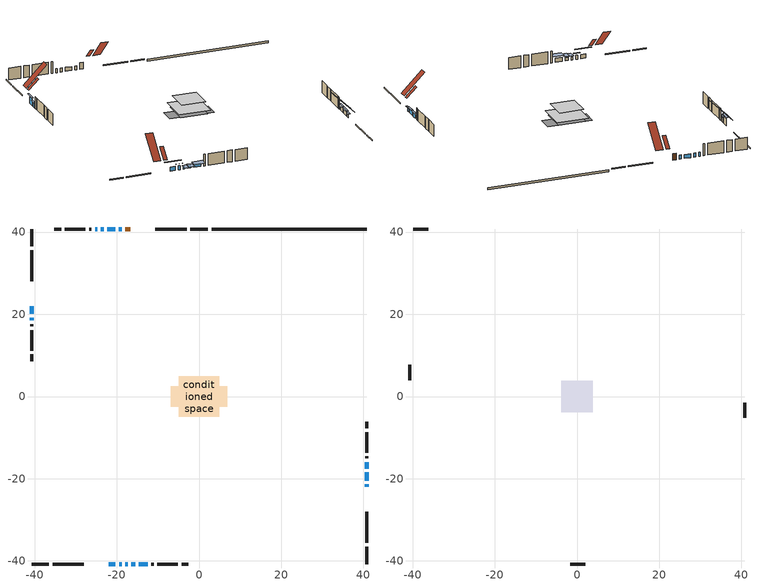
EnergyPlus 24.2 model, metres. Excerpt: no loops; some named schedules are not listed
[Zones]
conditioned space
 floor adiabatic (Floor2 construction): -4.16,-4.16 -4.16,4.16 4.16,4.16 4.16,-4.16 z0.61
 floor adiabatic (AdiabaticFloorConstruction): -4.9,-4.9 -4.9,4.9 4.9,4.9 4.9,-4.9 z1.83
 floor foundation (Slab1 construction): -6.92,-2.5 -6.92,2.5 6.92,2.5 6.92,-2.5 z0
 wall outside (RimJoist1 construction): 2.13,40.73 -2.08,40.73 / -40.73,-40.73 -36.52,-40.73 / -40.73,40.73 -40.73,36.52 / 40.73,-40.73 40.73,-36.52 z0.61:0.91
 wall outside (RimJoist2 construction): -3.01,40.73 -10.6,40.73 / -35.59,-40.73 -28.01,-40.73 / -40.73,35.59 -40.73,28.01 / 40.73,-35.59 40.73,-28.01 z0.61:0.91
 wall outside (AdiabaticWallConstruction 1): -16.7,40.73 -17.89,40.73 z0.61:2.64
 wall outside (AdiabaticWallConstruction): 40.73,-21.9 40.73,-21.36 / -17.88,-40.73 -17.35,-40.73 z0.61:1.47; 40.73,-20.44 40.73,-18.45 / 40.73,-17.53 40.73,-16 / -21.9,-40.73 -20.37,-40.73 / -19.45,-40.73 -18.81,-40.73 / -18.82,40.73 -19.46,40.73 / -14.6,-40.73 -12.49,-40.73 / -40.73,19.14 -40.73,18.5 / -20.38,40.73 -22.27,40.73 / -23.2,40.73 -23.84,40.73 / -24.76,40.73 -25.29,40.73 z0.61:1.83; -40.73,21.9 -40.73,20.07 z0.61:2.64; -16.42,-40.73 -15.53,-40.73 z0.61:1.63
 wall outside (Wall1 construction): -26.22,40.73 -26.73,40.73 / -11.56,-40.73 -11.05,-40.73 / -40.73,17.58 -40.73,17.07 / 40.73,-15.07 40.73,-14.56 z0.61:4.27
 wall outside (Wall2 construction): -27.66,40.73 -32.62,40.73 / -10.12,-40.73 -5.16,-40.73 / -40.73,16.14 -40.73,11.18 / 40.73,-13.63 40.73,-8.67 z0.61:4.27
 wall outside (Wall3 construction): -33.55,40.73 -35.19,40.73 / -4.23,-40.73 -2.59,-40.73 / -40.73,10.25 -40.73,8.6 / 40.73,-7.74 40.73,-6.1 z0.61:4.27
 wall foundation (FoundationWall1 construction): 40.73,40.73 3.06,40.73 z0:0.61
 window (WindowConstruction 12): 40.73,-21.9 40.73,-21.36 z0.61:1.47
 window (WindowConstruction 7): 40.73,-20.44 40.73,-18.45 z0.61:1.83
 window (WindowConstruction 8): 40.73,-17.52 40.73,-16 z0.61:1.83
 window (WindowConstruction 9): -21.9,-40.73 -20.37,-40.73 z0.61:1.83
 window (WindowConstruction 10): -19.44,-40.73 -18.81,-40.73 z0.61:1.83
 window (WindowConstruction 11): -18.82,40.73 -19.46,40.73 z0.61:1.83
 window (WindowConstruction 13): -17.88,-40.73 -17.35,-40.73 z0.61:1.47
 window (WindowConstruction): -40.73,21.9 -40.73,20.07 z0.61:2.64
 window (WindowConstruction 1): -16.42,-40.73 -15.53,-40.73 z0.61:1.62
 window (WindowConstruction 2): -14.6,-40.73 -12.49,-40.73 z0.61:1.83
 window (WindowConstruction 3): -40.73,19.14 -40.73,18.51 z0.61:1.83
 window (WindowConstruction 4): -20.38,40.73 -22.27,40.73 z0.61:1.83
 window (WindowConstruction 5): -23.2,40.73 -23.84,40.73 z0.61:1.83
 window (WindowConstruction 6): -24.76,40.73 -25.29,40.73 z0.61:1.83
 door (Door): -16.71,40.73 -17.89,40.73 z0.61:2.64
 ceiling adiabatic (AdiabaticFloorConstruction): 4.9,-4.9 4.9,4.9 -4.9,4.9 -4.9,-4.9 z1.83
 roof outside (Roof2 construction): -15.78,40.73,4.27 -15.78,37.68,7.32 -14.7,37.68,7.32 -14.7,40.73,4.27; -22.83,-40.73,4.27 -22.83,-37.68,7.32 -23.9,-37.68,7.32 -23.9,-40.73,4.27; -40.73,22.83,4.27 -37.68,22.83,7.32 -37.68,23.9,7.32 -40.73,23.9,4.27; 40.73,-22.83,4.27 37.68,-22.83,7.32 37.68,-23.9,7.32 40.73,-23.9,4.27
attic - vented
 floor to conditioned space (Floor1 construction Reversed): -3.77,-3.77 -3.77,3.77 3.77,3.77 3.77,-3.77 z4.27
 wall outside (Wall4 construction): -36.12,40.73 -39.8,40.73 / -1.66,-40.73 2.02,-40.73 / -40.73,7.67 -40.73,3.99 / 40.73,-5.17 40.73,-1.49 z0.61:4.27
 roof outside (Roof1 construction): -13.77,40.73,4.27 -13.77,34.39,10.61 -11.53,34.39,10.61 -11.53,40.73,4.27; -24.83,-40.73,4.27 -24.83,-34.39,10.61 -27.08,-34.39,10.61 -27.08,-40.73,4.27; -40.73,24.83,4.27 -34.39,24.83,10.61 -34.39,27.08,10.61 -40.73,27.08,4.27; 40.73,-24.83,4.27 34.39,-24.83,10.61 34.39,-27.08,10.61 40.73,-27.08,4.27
shading: 40.73,-20.79 40.73,-22.48 41.13,-22.48 41.13,-20.79 z2.05; 40.73,-17.87 40.73,-21.01 41.13,-21.01 41.13,-17.87 z2.41; 40.73,-15.42 40.73,-18.1 41.13,-18.1 41.13,-15.42 z2.41; -18.54,-40.73 -23.73,-40.73 -23.73,-41.03 -18.54,-41.03 z3.66; -18.11,-40.73 -20.15,-40.73 -20.15,-41.03 -18.11,-41.03 z2.53; -17.05,-40.73 -18.18,-40.73 -18.18,-43.02 -17.05,-43.02 z1.77; -40.73,19.37 -40.73,22.6 -41.13,22.6 -41.13,19.37 z3.34; -15.23,-40.73 -16.72,-40.73 -16.72,-43.02 -15.23,-43.02 z1.92; -11.91,-40.73 -15.18,-40.73 -15.18,-43.02 -11.91,-43.02 z2.41; -40.73,17.93 -40.73,19.72 -41.13,19.72 -41.13,17.93 z2.41
[Building]
Building 1: Terrain=Suburbs
[Site:Location]
London AP_ON: Latitude {deg}=43.03; Longitude {deg}=-81.15; Time Zone {hr}=-5; Elevation {m}=278; Keep Site Location Information=Yes
[Site:GroundTemperature:Shallow]
3.98693, 1.93205, 1.76749, 2.74264, 6.6573, 10.5537, 13.9317, 16.0716, 16.2534, 14.513, 11.2211, 7.44421
[Site:WaterMainsTemperature]
Calculation Method=Schedule; Temperature Schedule=mains temperature schedule
[Material] Roughness=Rough; Thermal Absorptance=0.9
Name | Thickness {m} | Conductivity {W/m-K} | Density {kg/m3} | Specific Heat {J/kg-K} | Solar Absorptance | Visible Absorptance
asphalt or fiberglass shingles | 0.00635 | 0.162714 | 1121.4 | 1465.45 | 0.91 | 0.91
ceiling stud and cavity | 0.1397 | 0.117711 | 65.682 | 1177.47 | 0.7 | 0.7
concrete 4.0 in. | 0.1016 | 1.803125 | 2242.8 | 837.4 | 0.7 | 0.7
concrete 8.0 in. | 0.2032 | 1.803125 | 2242.8 | 837.4 | 0.7 | 0.7
door material | 0.04445 | 0.053851 | 512.64 | 1214.23 | 0.7 | 0.7
exterior vertical ins | 0.00202101 | 0.029427 | 32.04 | 1214.23 | 0.7 | 0.7
floor covering | 0.0127 | 9.015625 | 54.468 | 1339.84 | 0.6 | 0.6
floor covering 1 | 0.0127 | 0.0433444 | 54.468 | 1339.84 | 0.6 | 0.6
floor rigid ins; wall rigid ins | 0.512978 | 0.029427 | 32.04 | 1214.23 | 0.7 | 0.7
floor stud and cavity | 0.0889 | 0.233522 | 50.32683 | 1063.81 | 0.7 | 0.7
floor stud and cavity 1 | 0.1397 | 1.75129 | 37.0049 | 1207.88 | 0.7 | 0.7
furniture material conditioned space 1 | 0.1524 | 0.115458 | 640.8 | 1214.23 | 0.6 | 0.6
gypsum board | 0.0127 | 0.160291 | 801 | 837.4 | 0.6 | 0.6
gypsum board 1 | 0.00254 | 0.160291 | 801 | 837.4 | 0.6 | 0.6
gypsum board 2 | 0.0127 | 0.160291 | 801 | 837.4 | 0.7 | 0.7
osb sheathing 0.5 in. | 0.0127 | 0.115458 | 512.64 | 1214.23 | 0.7 | 0.7
osb sheathing 0.75 in. | 0.01905 | 0.115458 | 512.64 | 1214.23 | 0.7 | 0.7
rim joist stud and cavity | 0.0508 | 0.177588 | 50.32683 | 1063.81 | 0.6 | 0.6
rim joist stud and cavity 1 | 0.0508 | 0.172285 | 50.32683 | 1063.81 | 0.6 | 0.6
roof stud and cavity | 0.0889 | 3.02846 | 78.34581 | 1123.46 | 0.7 | 0.7
wall stud and cavity | 0.0889 | 0.200175 | 50.32683 | 1063.81 | 0.7 | 0.7
wall stud and cavity 1 | 0.0889 | 0.204224 | 50.32683 | 1063.81 | 0.7 | 0.7
wall stud and cavity 2 | 0.0889 | 0.200972 | 50.32683 | 1063.81 | 0.7 | 0.7
wall stud and cavity 3 | 0.0889 | 6.9971 | 50.32683 | 1063.81 | 0.6 | 0.6
wall stud and cavity 4 | 0.0889 | 0.380278 | 52.3479 | 1209.89 | 0.7 | 0.7
wall stud and cavity 5 | 0.0889 | 0.391764 | 83.0341 | 1211.67 | 0.7 | 0.7
wood siding | 0.00254 | 0.102417 | 544.68 | 1172.36 | 0.91 | 0.91
wood siding 1; wood siding 2; wood siding 3 | 0.0254 | 0.102417 | 544.68 | 1172.36 | 0.7 | 0.7
[WindowMaterial:SimpleGlazingSystem]
Name | U-Factor {W/m2-K} | Solar Heat Gain Coefficient
WindowMaterial | 2.68172 | 0.11
WindowMaterial 1 | 2.81118 | 0.1
WindowMaterial 2 | 2.73339 | 0.11
WindowMaterial 3 | 2.8884 | 0.1
WindowMaterial 4 | 2.74475 | 0.11
WindowMaterial 5 | 2.84979 | 0.1
WindowMaterial 6 | 2.736796 | 0.11
WindowMaterial 7 | 2.75156 | 0.11
WindowMaterial 8 | 2.99287 | 0.48
[Construction]
AdiabaticFloorConstruction: floor stud and cavity 1, floor rigid ins, osb sheathing 0.75 in., floor covering 1
AdiabaticWallConstruction: wood siding 2, wall rigid ins, wall stud and cavity 4, gypsum board
AdiabaticWallConstruction 1: wood siding 3, wall rigid ins, wall stud and cavity 4, gypsum board
Door: door material
Floor1 construction Reversed: gypsum board, ceiling stud and cavity
Floor2 construction: floor stud and cavity, floor covering
FoundationWall1 construction: concrete 8.0 in., gypsum board 2
furniture construction conditioned space 1: furniture material conditioned space 1
PartitionWallConstruction: gypsum board, wall stud and cavity 5, gypsum board
RimJoist1 construction: wood siding 1, rim joist stud and cavity
RimJoist2 construction: wood siding 1, rim joist stud and cavity 1
Roof1 construction: asphalt or fiberglass shingles
Roof2 construction: asphalt or fiberglass shingles, osb sheathing 0.5 in., roof stud and cavity, gypsum board
Slab1 construction: concrete 4.0 in.
Wall1 construction: wood siding, wall stud and cavity, gypsum board 1
Wall2 construction: wood siding, wall stud and cavity 1, gypsum board 1
Wall3 construction: wood siding, wall stud and cavity 2, gypsum board 1
Wall4 construction: wood siding, wall stud and cavity 3
WindowConstruction: WindowMaterial
WindowConstruction 1: WindowMaterial 1
WindowConstruction 10; WindowConstruction 11; WindowConstruction 3; WindowConstruction 5: WindowMaterial 3
WindowConstruction 12; WindowConstruction 13: WindowMaterial 8
WindowConstruction 2: WindowMaterial 2
WindowConstruction 4: WindowMaterial 4
WindowConstruction 6: WindowMaterial 5
WindowConstruction 7: WindowMaterial 6
WindowConstruction 8; WindowConstruction 9: WindowMaterial 7
[Zone] Multiplier=1; Part of Total Floor Area=Yes
Name | Volume {m3}
attic - vented | 50.6494
conditioned space | 227.4
[Space]
Name | Zone | Volume {m3}
attic - vented 1 | attic - vented | 50.6494
conditioned space 1 | conditioned space | 227.4
[ZoneInfiltration:EffectiveLeakageArea]
infil attic - vented 1: Zone or Space=attic - vented 1; Schedule=Always On Discrete; Effective Air Leakage Area {cm2}=2485.09; Stack Coefficient=0.000695622; Wind Coefficient=1.782e-05
[ZoneMixing]
whole house fan mix: Zone or Space=attic - vented; Schedule=Always On Continuous; Design Flow Rate Calculation Method=Flow/Zone; Design Flow Rate {m3/s}=0; Source Zone or Space=conditioned space
[SurfaceProperty:ExposedFoundationPerimeter]
Slab1: Exposed Perimeter Calculation Method=TotalExposedPerimeter; Total Exposed Perimeter {m}=37.674
[InternalMass] Zone or ZoneList=conditioned space; Space or SpaceList=conditioned space 1
Name | Construction | Surface Area {m2}
furniture mass conditioned space 1 | furniture construction conditioned space 1 | 93.704
partition wall mass | PartitionWallConstruction | 165.08
[Lights]
interior lighting: Zone or ZoneList or Space or SpaceList=conditioned space 1; Schedule=interior lighting schedule; Design Level Calculation Method=LightingLevel; Lighting Level {W}=343.2; Return Air Fraction=0; Fraction Radiant=0.6; Fraction Visible=0.2; Fraction Replaceable=1
[People]
occupants: Zone or ZoneList or Space or SpaceList=conditioned space 1; Number of People Schedule=occupants schedule; Number of People Calculation Method=People; Number of People=3; Fraction Radiant=0.314171; Sensible Heat Fraction=0.56303; Activity Level Schedule=occupants activity schedule; Carbon Dioxide Generation Rate {m3/s-W}=0; Enable ASHRAE 55 Comfort Warnings=No; Mean Radiant Temperature Calculation Type=EnclosureAveraged
[ElectricEquipment] Zone or ZoneList or Space or SpaceList=conditioned space 1; Design Level Calculation Method=EquipmentLevel
Name | Schedule | Design Level {W} | Fraction Latent | Fraction Radiant | Fraction Lost
clothes dryer | clothes dryer schedule | 140.772 | 0.015 | 0.081 | 0.85
clothes washer | clothes washer schedule | 32.1985 | 0.03 | 0.162 | 0.7
cooking range | cooking range schedule | 215.147 | 0.08 | 0.432 | 0.2
dishwasher | dishwasher schedule | 66.8632 | 0.3 | 0.18 | 0.4
fridge | fridge schedule | 72.9452 | 0 | 0.6 | 0
mech vent bath fan 0 | mech vent bath fan 0 schedule | 50.2 | 0 | 0 | 1
mech vent house fan | mech vent house fan schedule | 0 | 0 | 0 | 1
mech vent house fan cfis | mech vent house fan cfis schedule | 0 | 0 | 0 | 0
misc plug loads | misc plug loads schedule | 494.7 | 0.045 | 0.513 | 0.1
whole house fan | Always On Discrete | 0 | 0 | 0 | 1
[OtherEquipment] Zone or ZoneList or Space or SpaceList=conditioned space 1; Design Level Calculation Method=EquipmentLevel
Name | Fuel Type | Schedule | Design Level {W} | Fraction Latent | Fraction Radiant | Fraction Lost
clothes dryer 1 | Electricity | clothes dryer schedule | 0 | 0.015 | 0.081 | 0.85
cooking range 1 | Electricity | cooking range schedule | 0 | 0.08 | 0.432 | 0.2
general water use latent | None | general water use schedule | 62.594 | 1 | 0 | 0
general water use sensible | None | general water use schedule | -61.6891 | 0 | 0.6 | 0
mech vent house fan latent load | None | Always On Discrete | 0 | 1 | 0 | 0
mech vent house fan sensible load | None | Always On Discrete | 0 | 0 | 0 | 0
water heater energy adjustment1 | Electricity | Always On Discrete | 0.01 | 0 | 0 | 1
[ZoneInfiltration:DesignFlowRate] Zone or ZoneList or Space or SpaceList=conditioned space 1; Schedule=Always On Discrete; Design Flow Rate Calculation Method=Flow/Zone; Design Flow Rate {m3/s}=0
infil flow; natural vent flow; whole house fan flow
[Foundation:Kiva]
Foundation Kiva 1: Initial Indoor Air Temperature {C}=18; Wall Height Above Grade {m}=0.609996; Wall Depth Below Slab {m}=0.2032; Custom Block Material Name 1=exterior vertical ins; Custom Block Depth 1 {m}=0.609996; Custom Block X Position 1 {m}=0.2159; Custom Block Z Position 1 {m}=0
[Foundation:Kiva:Settings]
Soil Conductivity {W/m-K}=0.849921; Soil Density {kg/m3}=1842.3; Soil Specific Heat {J/kg-K}=418.7; Ground Solar Absorptivity=0.9; Ground Thermal Absorptivity=0.9; Ground Surface Roughness {m}=0.03; Far-Field Width {m}=40; Deep-Ground Boundary Condition=ZeroFlux; Deep-Ground Depth {m}=40; Minimum Cell Dimension {m}=0.2; Maximum Cell Growth Coefficient=3; Simulation Timestep=Timestep
[Exterior:Lights]
exterior lighting: Schedule=exterior lighting schedule; Design Level {W}=75.6
[Schedule:Constant]
Name | Hourly Value
Always On Continuous; mech vent house fan schedule; mech vent house fan cfis schedule; Always On Discrete | 1
occupants activity schedule | 117.228
fridge schedule | 0
[Schedule:Week:Daily]
interior lighting schedule Week Rule - Jan1-Jan27: interior lighting schedule day, interior lighting schedule day, interior lighting schedule day, interior lighting schedule day, interior lighting schedule day, interior lighting schedule day, interior lighting schedule day, interior lighting schedule default day, interior lighting schedule default day, interior lighting schedule default day, interior lighting schedule default day, interior lighting schedule default day
interior lighting schedule Week Rule - Jan28-Feb3: interior lighting schedule day, interior lighting schedule day, interior lighting schedule day, interior lighting schedule day, interior lighting schedule day 1, interior lighting schedule day 1, interior lighting schedule day 1, interior lighting schedule default day, interior lighting schedule default day, interior lighting schedule default day, interior lighting schedule default day, interior lighting schedule default day
interior lighting schedule Week Rule - Feb4-Feb24: interior lighting schedule day 1, interior lighting schedule day 1, interior lighting schedule day 1, interior lighting schedule day 1, interior lighting schedule day 1, interior lighting schedule day 1, interior lighting schedule day 1, interior lighting schedule default day, interior lighting schedule default day, interior lighting schedule default day, interior lighting schedule default day, interior lighting schedule default day
interior lighting schedule Week Rule - Feb25-Mar3: interior lighting schedule day 1, interior lighting schedule day 1, interior lighting schedule day 1, interior lighting schedule day 1, interior lighting schedule day 2, interior lighting schedule day 2, interior lighting schedule day 2, interior lighting schedule default day, interior lighting schedule default day, interior lighting schedule default day, interior lighting schedule default day, interior lighting schedule default day
interior lighting schedule Week Rule - Mar4-Mar31: interior lighting schedule day 2, interior lighting schedule day 2, interior lighting schedule day 2, interior lighting schedule day 2, interior lighting schedule day 2, interior lighting schedule day 2, interior lighting schedule day 2, interior lighting schedule default day, interior lighting schedule default day, interior lighting schedule default day, interior lighting schedule default day, interior lighting schedule default day
interior lighting schedule Week Rule - Apr1-Apr28: interior lighting schedule day 3, interior lighting schedule day 3, interior lighting schedule day 3, interior lighting schedule day 3, interior lighting schedule day 3, interior lighting schedule day 3, interior lighting schedule day 3, interior lighting schedule default day, interior lighting schedule default day, interior lighting schedule default day, interior lighting schedule default day, interior lighting schedule default day
interior lighting schedule Week Rule - Apr29-May5: interior lighting schedule day 3, interior lighting schedule day 3, interior lighting schedule day 4, interior lighting schedule day 4, interior lighting schedule day 4, interior lighting schedule day 4, interior lighting schedule day 4, interior lighting schedule default day, interior lighting schedule default day, interior lighting schedule default day, interior lighting schedule default day, interior lighting schedule default day
interior lighting schedule Week Rule - May6-May26: interior lighting schedule day 4, interior lighting schedule day 4, interior lighting schedule day 4, interior lighting schedule day 4, interior lighting schedule day 4, interior lighting schedule day 4, interior lighting schedule day 4, interior lighting schedule default day, interior lighting schedule default day, interior lighting schedule default day, interior lighting schedule default day, interior lighting schedule default day
interior lighting schedule Week Rule - May27-Jun2: interior lighting schedule day 4, interior lighting schedule day 4, interior lighting schedule day 4, interior lighting schedule day 4, interior lighting schedule day 4, interior lighting schedule day 5, interior lighting schedule day 5, interior lighting schedule default day, interior lighting schedule default day, interior lighting schedule default day, interior lighting schedule default day, interior lighting schedule default day
interior lighting schedule Week Rule - Jun3-Jun30: interior lighting schedule day 5, interior lighting schedule day 5, interior lighting schedule day 5, interior lighting schedule day 5, interior lighting schedule day 5, interior lighting schedule day 5, interior lighting schedule day 5, interior lighting schedule default day, interior lighting schedule default day, interior lighting schedule default day, interior lighting schedule default day, interior lighting schedule default day
interior lighting schedule Week Rule - Jul1-Jul28: interior lighting schedule day 6, interior lighting schedule day 6, interior lighting schedule day 6, interior lighting schedule day 6, interior lighting schedule day 6, interior lighting schedule day 6, interior lighting schedule day 6, interior lighting schedule default day, interior lighting schedule default day, interior lighting schedule default day, interior lighting schedule default day, interior lighting schedule default day
interior lighting schedule Week Rule - Jul29-Aug4: interior lighting schedule day 6, interior lighting schedule day 6, interior lighting schedule day 6, interior lighting schedule day 7, interior lighting schedule day 7, interior lighting schedule day 7, interior lighting schedule day 7, interior lighting schedule default day, interior lighting schedule default day, interior lighting schedule default day, interior lighting schedule default day, interior lighting schedule default day
interior lighting schedule Week Rule - Aug5-Aug25: interior lighting schedule day 7, interior lighting schedule day 7, interior lighting schedule day 7, interior lighting schedule day 7, interior lighting schedule day 7, interior lighting schedule day 7, interior lighting schedule day 7, interior lighting schedule default day, interior lighting schedule default day, interior lighting schedule default day, interior lighting schedule default day, interior lighting schedule default day
interior lighting schedule Week Rule - Aug26-Sep1: interior lighting schedule day 7, interior lighting schedule day 7, interior lighting schedule day 7, interior lighting schedule day 7, interior lighting schedule day 7, interior lighting schedule day 7, interior lighting schedule day 8, interior lighting schedule default day, interior lighting schedule default day, interior lighting schedule default day, interior lighting schedule default day, interior lighting schedule default day
interior lighting schedule Week Rule - Sep2-Sep29: interior lighting schedule day 8, interior lighting schedule day 8, interior lighting schedule day 8, interior lighting schedule day 8, interior lighting schedule day 8, interior lighting schedule day 8, interior lighting schedule day 8, interior lighting schedule default day, interior lighting schedule default day, interior lighting schedule default day, interior lighting schedule default day, interior lighting schedule default day
interior lighting schedule Week Rule - Sep30-Oct6: interior lighting schedule day 8, interior lighting schedule day 9, interior lighting schedule day 9, interior lighting schedule day 9, interior lighting schedule day 9, interior lighting schedule day 9, interior lighting schedule day 9, interior lighting schedule default day, interior lighting schedule default day, interior lighting schedule default day, interior lighting schedule default day, interior lighting schedule default day
interior lighting schedule Week Rule - Oct7-Oct27: interior lighting schedule day 9, interior lighting schedule day 9, interior lighting schedule day 9, interior lighting schedule day 9, interior lighting schedule day 9, interior lighting schedule day 9, interior lighting schedule day 9, interior lighting schedule default day, interior lighting schedule default day, interior lighting schedule default day, interior lighting schedule default day, interior lighting schedule default day
interior lighting schedule Week Rule - Oct28-Nov3: interior lighting schedule day 9, interior lighting schedule day 9, interior lighting schedule day 9, interior lighting schedule day 9, interior lighting schedule day 10, interior lighting schedule day 10, interior lighting schedule day 10, interior lighting schedule default day, interior lighting schedule default day, interior lighting schedule default day, interior lighting schedule default day, interior lighting schedule default day
interior lighting schedule Week Rule - Nov4-Nov24: interior lighting schedule day 10, interior lighting schedule day 10, interior lighting schedule day 10, interior lighting schedule day 10, interior lighting schedule day 10, interior lighting schedule day 10, interior lighting schedule day 10, interior lighting schedule default day, interior lighting schedule default day, interior lighting schedule default day, interior lighting schedule default day, interior lighting schedule default day
interior lighting schedule Week Rule - Nov25-Dec1: interior lighting schedule day 10, interior lighting schedule day 10, interior lighting schedule day 10, interior lighting schedule day 10, interior lighting schedule day 10, interior lighting schedule day 10, interior lighting schedule day 11, interior lighting schedule default day, interior lighting schedule default day, interior lighting schedule default day, interior lighting schedule default day, interior lighting schedule default day
interior lighting schedule Week Rule - Dec2-Dec31: interior lighting schedule day 11, interior lighting schedule day 11, interior lighting schedule day 11, interior lighting schedule day 11, interior lighting schedule day 11, interior lighting schedule day 11, interior lighting schedule day 11, interior lighting schedule default day, interior lighting schedule default day, interior lighting schedule default day, interior lighting schedule default day, interior lighting schedule default day
occupants schedule Week Rule - Jan1-Dec31: occupants schedule day, occupants schedule day, occupants schedule day, occupants schedule day, occupants schedule day, occupants schedule day, occupants schedule day, occupants schedule default day, occupants schedule default day, occupants schedule default day, occupants schedule default day, occupants schedule default day
clothes dryer schedule Week Rule - Jan1-Dec31: clothes dryer schedule day, clothes dryer schedule day, clothes dryer schedule day, clothes dryer schedule day, clothes dryer schedule day, clothes dryer schedule day, clothes dryer schedule day, clothes dryer schedule default day, clothes dryer schedule default day, clothes dryer schedule default day, clothes dryer schedule default day, clothes dryer schedule default day
clothes washer schedule Week Rule - Jan1-Dec31: clothes washer schedule day, clothes washer schedule day, clothes washer schedule day, clothes washer schedule day, clothes washer schedule day, clothes washer schedule day, clothes washer schedule day, clothes washer schedule default day, clothes washer schedule default day, clothes washer schedule default day, clothes washer schedule default day, clothes washer schedule default day
cooking range schedule Week Rule - Jan1-Dec31: cooking range schedule day, cooking range schedule day, cooking range schedule day, cooking range schedule day, cooking range schedule day, cooking range schedule day, cooking range schedule day, cooking range schedule default day, cooking range schedule default day, cooking range schedule default day, cooking range schedule default day, cooking range schedule default day
dishwasher schedule Week Rule - Jan1-Dec31: dishwasher schedule day, dishwasher schedule day, dishwasher schedule day, dishwasher schedule day, dishwasher schedule day, dishwasher schedule day, dishwasher schedule day, dishwasher schedule default day, dishwasher schedule default day, dishwasher schedule default day, dishwasher schedule default day, dishwasher schedule default day
mech vent bath fan 0 schedule Week Rule - Jan1-Dec31: mech vent bath fan 0 schedule day, mech vent bath fan 0 schedule day, mech vent bath fan 0 schedule day, mech vent bath fan 0 schedule day, mech vent bath fan 0 schedule day, mech vent bath fan 0 schedule day, mech vent bath fan 0 schedule day, mech vent bath fan 0 schedule default day, mech vent bath fan 0 schedule default day, mech vent bath fan 0 schedule default day, mech vent bath fan 0 schedule default day, mech vent bath fan 0 schedule default day
misc plug loads schedule Week Rule - Jan1-Dec31: misc plug loads schedule day, misc plug loads schedule day, misc plug loads schedule day, misc plug loads schedule day, misc plug loads schedule day, misc plug loads schedule day, misc plug loads schedule day, misc plug loads schedule default day, misc plug loads schedule default day, misc plug loads schedule default day, misc plug loads schedule default day, misc plug loads schedule default day
general water use schedule Week Rule - Jan1-Dec31: general water use schedule day, general water use schedule day, general water use schedule day, general water use schedule day, general water use schedule day, general water use schedule day, general water use schedule day, general water use schedule default day, general water use schedule default day, general water use schedule default day, general water use schedule default day, general water use schedule default day
exterior lighting schedule Week Rule - Jan1-Jan27: exterior lighting schedule day, exterior lighting schedule day, exterior lighting schedule day, exterior lighting schedule day, exterior lighting schedule day, exterior lighting schedule day, exterior lighting schedule day, exterior lighting schedule default day, exterior lighting schedule default day, exterior lighting schedule default day, exterior lighting schedule default day, exterior lighting schedule default day
exterior lighting schedule Week Rule - Jan28-Feb3: exterior lighting schedule day, exterior lighting schedule day, exterior lighting schedule day, exterior lighting schedule day, exterior lighting schedule day 1, exterior lighting schedule day 1, exterior lighting schedule day 1, exterior lighting schedule default day, exterior lighting schedule default day, exterior lighting schedule default day, exterior lighting schedule default day, exterior lighting schedule default day
exterior lighting schedule Week Rule - Feb4-Feb24: exterior lighting schedule day 1, exterior lighting schedule day 1, exterior lighting schedule day 1, exterior lighting schedule day 1, exterior lighting schedule day 1, exterior lighting schedule day 1, exterior lighting schedule day 1, exterior lighting schedule default day, exterior lighting schedule default day, exterior lighting schedule default day, exterior lighting schedule default day, exterior lighting schedule default day
exterior lighting schedule Week Rule - Feb25-Mar3: exterior lighting schedule day 1, exterior lighting schedule day 1, exterior lighting schedule day 1, exterior lighting schedule day 1, exterior lighting schedule day 2, exterior lighting schedule day 2, exterior lighting schedule day 2, exterior lighting schedule default day, exterior lighting schedule default day, exterior lighting schedule default day, exterior lighting schedule default day, exterior lighting schedule default day
exterior lighting schedule Week Rule - Mar4-Mar31: exterior lighting schedule day 2, exterior lighting schedule day 2, exterior lighting schedule day 2, exterior lighting schedule day 2, exterior lighting schedule day 2, exterior lighting schedule day 2, exterior lighting schedule day 2, exterior lighting schedule default day, exterior lighting schedule default day, exterior lighting schedule default day, exterior lighting schedule default day, exterior lighting schedule default day
exterior lighting schedule Week Rule - Apr1-Apr28: exterior lighting schedule day 3, exterior lighting schedule day 3, exterior lighting schedule day 3, exterior lighting schedule day 3, exterior lighting schedule day 3, exterior lighting schedule day 3, exterior lighting schedule day 3, exterior lighting schedule default day, exterior lighting schedule default day, exterior lighting schedule default day, exterior lighting schedule default day, exterior lighting schedule default day
exterior lighting schedule Week Rule - Apr29-May5: exterior lighting schedule day 3, exterior lighting schedule day 3, exterior lighting schedule day 4, exterior lighting schedule day 4, exterior lighting schedule day 4, exterior lighting schedule day 4, exterior lighting schedule day 4, exterior lighting schedule default day, exterior lighting schedule default day, exterior lighting schedule default day, exterior lighting schedule default day, exterior lighting schedule default day
exterior lighting schedule Week Rule - May6-May26: exterior lighting schedule day 4, exterior lighting schedule day 4, exterior lighting schedule day 4, exterior lighting schedule day 4, exterior lighting schedule day 4, exterior lighting schedule day 4, exterior lighting schedule day 4, exterior lighting schedule default day, exterior lighting schedule default day, exterior lighting schedule default day, exterior lighting schedule default day, exterior lighting schedule default day
exterior lighting schedule Week Rule - May27-Jun2: exterior lighting schedule day 4, exterior lighting schedule day 4, exterior lighting schedule day 4, exterior lighting schedule day 4, exterior lighting schedule day 4, exterior lighting schedule day 5, exterior lighting schedule day 5, exterior lighting schedule default day, exterior lighting schedule default day, exterior lighting schedule default day, exterior lighting schedule default day, exterior lighting schedule default day
exterior lighting schedule Week Rule - Jun3-Jun30: exterior lighting schedule day 5, exterior lighting schedule day 5, exterior lighting schedule day 5, exterior lighting schedule day 5, exterior lighting schedule day 5, exterior lighting schedule day 5, exterior lighting schedule day 5, exterior lighting schedule default day, exterior lighting schedule default day, exterior lighting schedule default day, exterior lighting schedule default day, exterior lighting schedule default day
exterior lighting schedule Week Rule - Jul1-Jul28: exterior lighting schedule day 6, exterior lighting schedule day 6, exterior lighting schedule day 6, exterior lighting schedule day 6, exterior lighting schedule day 6, exterior lighting schedule day 6, exterior lighting schedule day 6, exterior lighting schedule default day, exterior lighting schedule default day, exterior lighting schedule default day, exterior lighting schedule default day, exterior lighting schedule default day
exterior lighting schedule Week Rule - Jul29-Aug4: exterior lighting schedule day 6, exterior lighting schedule day 6, exterior lighting schedule day 6, exterior lighting schedule day 7, exterior lighting schedule day 7, exterior lighting schedule day 7, exterior lighting schedule day 7, exterior lighting schedule default day, exterior lighting schedule default day, exterior lighting schedule default day, exterior lighting schedule default day, exterior lighting schedule default day
exterior lighting schedule Week Rule - Aug5-Aug25: exterior lighting schedule day 7, exterior lighting schedule day 7, exterior lighting schedule day 7, exterior lighting schedule day 7, exterior lighting schedule day 7, exterior lighting schedule day 7, exterior lighting schedule day 7, exterior lighting schedule default day, exterior lighting schedule default day, exterior lighting schedule default day, exterior lighting schedule default day, exterior lighting schedule default day
exterior lighting schedule Week Rule - Aug26-Sep1: exterior lighting schedule day 7, exterior lighting schedule day 7, exterior lighting schedule day 7, exterior lighting schedule day 7, exterior lighting schedule day 7, exterior lighting schedule day 7, exterior lighting schedule day 8, exterior lighting schedule default day, exterior lighting schedule default day, exterior lighting schedule default day, exterior lighting schedule default day, exterior lighting schedule default day
exterior lighting schedule Week Rule - Sep2-Sep29: exterior lighting schedule day 8, exterior lighting schedule day 8, exterior lighting schedule day 8, exterior lighting schedule day 8, exterior lighting schedule day 8, exterior lighting schedule day 8, exterior lighting schedule day 8, exterior lighting schedule default day, exterior lighting schedule default day, exterior lighting schedule default day, exterior lighting schedule default day, exterior lighting schedule default day
exterior lighting schedule Week Rule - Sep30-Oct6: exterior lighting schedule day 8, exterior lighting schedule day 9, exterior lighting schedule day 9, exterior lighting schedule day 9, exterior lighting schedule day 9, exterior lighting schedule day 9, exterior lighting schedule day 9, exterior lighting schedule default day, exterior lighting schedule default day, exterior lighting schedule default day, exterior lighting schedule default day, exterior lighting schedule default day
[Schedule:Year]
interior lighting schedule: interior lighting schedule Week Rule - Jan1-Jan27, 1, 1, 1, 27, interior lighting schedule Week Rule - Jan28-Feb3, 1, 28, 2, 3, interior lighting schedule Week Rule - Feb4-Feb24, 2, 4, 2, 24, interior lighting schedule Week Rule - Feb25-Mar3, 2, 25, 3, 3, interior lighting schedule Week Rule - Mar4-Mar31, 3, 4, 3, 31, interior lighting schedule Week Rule - Apr1-Apr28, 4, 1, 4, 28, interior lighting schedule Week Rule - Apr29-May5, 4, 29, 5, 5, interior lighting schedule Week Rule - May6-May26, 5, 6, 5, 26, interior lighting schedule Week Rule - May27-Jun2, 5, 27, 6, 2, interior lighting schedule Week Rule - Jun3-Jun30, 6, 3, 6, 30, interior lighting schedule Week Rule - Jul1-Jul28, 7, 1, 7, 28, interior lighting schedule Week Rule - Jul29-Aug4, 7, 29, 8, 4, interior lighting schedule Week Rule - Aug5-Aug25, 8, 5, 8, 25, interior lighting schedule Week Rule - Aug26-Sep1, 8, 26, 9, 1, interior lighting schedule Week Rule - Sep2-Sep29, 9, 2, 9, 29, interior lighting schedule Week Rule - Sep30-Oct6, 9, 30, 10, 6, interior lighting schedule Week Rule - Oct7-Oct27, 10, 7, 10, 27, interior lighting schedule Week Rule - Oct28-Nov3, 10, 28, 11, 3, interior lighting schedule Week Rule - Nov4-Nov24, 11, 4, 11, 24, interior lighting schedule Week Rule - Nov25-Dec1, 11, 25, 12, 1, interior lighting schedule Week Rule - Dec2-Dec31, 12, 2, 12, 31
occupants schedule: occupants schedule Week Rule - Jan1-Dec31, 1, 1, 12, 31
clothes dryer schedule: clothes dryer schedule Week Rule - Jan1-Dec31, 1, 1, 12, 31
clothes washer schedule: clothes washer schedule Week Rule - Jan1-Dec31, 1, 1, 12, 31
cooking range schedule: cooking range schedule Week Rule - Jan1-Dec31, 1, 1, 12, 31
dishwasher schedule: dishwasher schedule Week Rule - Jan1-Dec31, 1, 1, 12, 31
mech vent bath fan 0 schedule: mech vent bath fan 0 schedule Week Rule - Jan1-Dec31, 1, 1, 12, 31
misc plug loads schedule: misc plug loads schedule Week Rule - Jan1-Dec31, 1, 1, 12, 31
general water use schedule: general water use schedule Week Rule - Jan1-Dec31, 1, 1, 12, 31
exterior lighting schedule: exterior lighting schedule Week Rule - Jan1-Jan27, 1, 1, 1, 27, exterior lighting schedule Week Rule - Jan28-Feb3, 1, 28, 2, 3, exterior lighting schedule Week Rule - Feb4-Feb24, 2, 4, 2, 24, exterior lighting schedule Week Rule - Feb25-Mar3, 2, 25, 3, 3, exterior lighting schedule Week Rule - Mar4-Mar31, 3, 4, 3, 31, exterior lighting schedule Week Rule - Apr1-Apr28, 4, 1, 4, 28, exterior lighting schedule Week Rule - Apr29-May5, 4, 29, 5, 5, exterior lighting schedule Week Rule - May6-May26, 5, 6, 5, 26, exterior lighting schedule Week Rule - May27-Jun2, 5, 27, 6, 2, exterior lighting schedule Week Rule - Jun3-Jun30, 6, 3, 6, 30, exterior lighting schedule Week Rule - Jul1-Jul28, 7, 1, 7, 28, exterior lighting schedule Week Rule - Jul29-Aug4, 7, 29, 8, 4, exterior lighting schedule Week Rule - Aug5-Aug25, 8, 5, 8, 25, exterior lighting schedule Week Rule - Aug26-Sep1, 8, 26, 9, 1, exterior lighting schedule Week Rule - Sep2-Sep29, 9, 2, 9, 29, exterior lighting schedule Week Rule - Sep30-Oct6, 9, 30, 10, 6, exterior lighting schedule Week Rule - Oct7-Oct27, 10, 7, 10, 27, exterior lighting schedule Week Rule - Oct28-Nov3, 10, 28, 11, 3, exterior lighting schedule Week Rule - Nov4-Nov24, 11, 4, 11, 24, exterior lighting schedule Week Rule - Nov25-Dec1, 11, 25, 12, 1, exterior lighting schedule Week Rule - Dec2-Dec31, 12, 2, 12, 31
[Schedule:Compact]
mains temperature schedule: Through: 01/01, For: AllDays, Until: 24:00, 7.96722, Through: 01/02, For: AllDays, Until: 24:00, 7.89722, Through: 01/03, For: AllDays, Until: 24:00, 7.82778, Through: 01/04, For: AllDays, Until: 24:00, 7.76, Through: 01/05, For: AllDays, Until: 24:00, 7.69333, Through: 01/06, For: AllDays, Until: 24:00, 7.62778, Through: 01/07, For: AllDays, Until: 24:00, 7.56389, Through: 01/08, For: AllDays, Until: 24:00, 7.50167, Through: 01/09, For: AllDays, Until: 24:00, 7.44056, Through: 01/10, For: AllDays, Until: 24:00, 7.38056, Through: 01/11, For: AllDays, Until: 24:00, 7.32222, Through: 01/12, For: AllDays, Until: 24:00, 7.26556, Through: 01/13, For: AllDays, Until: 24:00, 7.21, Through: 01/14, For: AllDays, Until: 24:00, 7.15556, Through: 01/15, For: AllDays, Until: 24:00, 7.10333, Through: 01/16, For: AllDays, Until: 24:00, 7.05222, Through: 01/17, For: AllDays, Until: 24:00, 7.00278, Through: 01/18, For: AllDays, Until: 24:00, 6.955, Through: 01/19, For: AllDays, Until: 24:00, 6.90833, Through: 01/20, For: AllDays, Until: 24:00, 6.86389, Through: 01/21, For: AllDays, Until: 24:00, 6.82056, Through: 01/22, For: AllDays, Until: 24:00, 6.77889, Through: 01/23, For: AllDays, Until: 24:00, 6.73889, Through: 01/24, For: AllDays, Until: 24:00, 6.7, Through: 01/25, For: AllDays, Until: 24:00, 6.66333, Through: 01/26, For: AllDays, Until: 24:00, 6.62833, Through: 01/27, For: AllDays, Until: 24:00, 6.59444, Through: 01/28, For: AllDays, Until: 24:00, 6.56278, Through: 01/29, For: AllDays, Until: 24:00, 6.53222, Through: 01/30, For: AllDays, Until: 24:00, 6.50389, Through: 01/31, For: AllDays, Until: 24:00, 6.47722, Through: 02/01, For: AllDays, Until: 24:00, 6.45167, Through: 02/02, For: AllDays, Until: 24:00, 6.42833, Through: 02/03, For: AllDays, Until: 24:00, 6.40667, Through: 02/04, For: AllDays, Until: 24:00, 6.38611, Through: 02/05, For: AllDays, Until: 24:00, 6.36778, Through: 02/06, For: AllDays, Until: 24:00, 6.35111, Through: 02/07, For: AllDays, Until: 24:00, 6.33611, Through: 02/08, For: AllDays, Until: 24:00, 6.32333, Through: 02/09, For: AllDays, Until: 24:00, 6.31167, Through: 02/10, For: AllDays, Until: 24:00, 6.30222, Through: 02/11, For: AllDays, Until: 24:00, 6.29389, Through: 02/12, For: AllDays, Until: 24:00, 6.28778, Through: 02/13, For: AllDays, Until: 24:00, 6.28333, Through: 02/14, For: AllDays, Until: 24:00, 6.28056, Through: 02/15, For: AllDays, Until: 24:00, 6.27944, Through: 02/16, For: AllDays, Until: 24:00, 6.28, Through: 02/17, For: AllDays, Until: 24:00, 6.28278, Through: 02/18, For: AllDays, Until: 24:00, 6.28722, Through: 02/19, For: AllDays, Until: 24:00, 6.29278, Through: 02/20, For: AllDays, Until: 24:00, 6.30056, Through: 02/21, For: AllDays, Until: 24:00, 6.31, Through: 02/22, For: AllDays, Until: 24:00, 6.32111, Through: 02/23, For: AllDays, Until: 24:00, 6.33444, Through: 02/24, For: AllDays, Until: 24:00, 6.34889, Through: 02/25, For: AllDays, Until: 24:00, 6.36556, Through: 02/26, For: AllDays, Until: 24:00, 6.38333, Through: 02/27, For: AllDays, Until: 24:00, 6.40333, Through: 02/28, For: AllDays, Until: 24:00, 6.425, Through: 03/01, For: AllDays, Until: 24:00, 6.44833, Through: 03/02, For: AllDays, Until: 24:00, 6.47278, Through: 03/03, For: AllDays, Until: 24:00, 6.49944, Through: 03/04, For: AllDays, Until: 24:00, 6.52778, Through: 03/05, For: AllDays, Until: 24:00, 6.55778, Through: 03/06, For: AllDays, Until: 24:00, 6.58944, Through: 03/07, For: AllDays, Until: 24:00, 6.62278, Through: 03/08, For: AllDays, Until: 24:00, 6.65778, Through: 03/09, For: AllDays, Until: 24:00, 6.69444, Through: 03/10, For: AllDays, Until: 24:00, 6.73278, Through: 03/11, For: AllDays, Until: 24:00, 6.77278, Through: 03/12, For: AllDays, Until: 24:00, 6.81389, Through: 03/13, For: AllDays, Until: 24:00, 6.85722, Through: 03/14, For: AllDays, Until: 24:00, 6.90167, Through: 03/15, For: AllDays, Until: 24:00, 6.94778, Through: 03/16, For: AllDays, Until: 24:00, 6.99556, Through: 03/17, For: AllDays, Until: 24:00, 7.045, Through: 03/18, For: AllDays, Until: 24:00, 7.09556, Through: 03/19, For: AllDays, Until: 24:00, 7.14778, Through: 03/20, For: AllDays, Until: 24:00, 7.20167, Through: 03/21, For: AllDays, Until: 24:00, 7.25667, Through: 03/22, For: AllDays, Until: 24:00, 7.31333, Through: 03/23, For: AllDays, Until: 24:00, 7.37167, Through: 03/24, For: AllDays, Until: 24:00, 7.43111, Through: 03/25, For: AllDays, Until: 24:00, 7.49222, Through: 03/26, For: AllDays, Until: 24:00, 7.55444, Through: 03/27, For: AllDays, Until: 24:00, 7.61833, Through: 03/28, For: AllDays, Until: 24:00, 7.68333, Through: 03/29, For: AllDays, Until: 24:00, 7.74944, Through: 03/30, For: AllDays, Until: 24:00, 7.81722, Through: 03/31, For: AllDays, Until: 24:00, 7.88667, Through: 04/01, For: AllDays, Until: 24:00, 7.95667, Through: 04/02, For: AllDays, Until: 24:00, 8.02833, Through: 04/03, For: AllDays, Until: 24:00, 8.10111, Through: 04/04, For: AllDays, Until: 24:00, 8.175, Through: 04/05, For: AllDays, Until: 24:00, 8.25, Through: 04/06, For: AllDays, Until: 24:00, 8.32667, Through: 04/07, For: AllDays, Until: 24:00, 8.40389, Through: 04/08, For: AllDays, Until: 24:00, 8.48278, Through: 04/09, For: AllDays, Until: 24:00, 8.56222, Through: 04/10, For: AllDays, Until: 24:00, 8.64278, Through: 04/11, For: AllDays, Until: 24:00, 8.725, Through: 04/12, For: AllDays, Until: 24:00, 8.80778, Through: 04/13, For: AllDays, Until: 24:00, 8.89167, Through: 04/14, For: AllDays, Until: 24:00, 8.97611, Through: 04/15, For: AllDays, Until: 24:00, 9.06167, Through: 04/16, For: AllDays, Until: 24:00, 9.14833, Through: 04/17, For: AllDays, Until: 24:00, 9.23611, Through: 04/18, For: AllDays, Until: 24:00, 9.32444, Through: 04/19, For: AllDays, Until: 24:00, 9.41389, Through: 04/20, For: AllDays, Until: 24:00, 9.50389, Through: 04/21, For: AllDays, Until: 24:00, 9.595, Through: 04/22, For: AllDays, Until: 24:00, 9.68667, Through: 04/23, For: AllDays, Until: 24:00, 9.77889, Through: 04/24, For: AllDays, Until: 24:00, 9.87222, Through: 04/25, For: AllDays, Until: 24:00, 9.96556, Through: 04/26, For: AllDays, Until: 24:00, 10.06, Through: 04/27, For: AllDays, Until: 24:00, 10.1556, Through: 04/28, For: AllDays, Until: 24:00, 10.2511, Through: 04/29, For: AllDays, Until: 24:00, 10.3472, Through: 04/30, For: AllDays, Until: 24:00, 10.4439, Through: 05/01, For: AllDays, Until: 24:00, 10.5411, Through: 05/02, For: AllDays, Until: 24:00, 10.6389, Through: 05/03, For: AllDays, Until: 24:00, 10.7372, Through: 05/04, For: AllDays, Until: 24:00, 10.8361, Through: 05/05, For: AllDays, Until: 24:00, 10.935, Through: 05/06, For: AllDays, Until: 24:00, 11.0344, Through: 05/07, For: AllDays, Until: 24:00, 11.1344, Through: 05/08, For: AllDays, Until: 24:00, 11.2344, Through: 05/09, For: AllDays, Until: 24:00, 11.335, Through: 05/10, For: AllDays, Until: 24:00, 11.4356, Through: 05/11, For: AllDays, Until: 24:00, 11.5361, Through: 05/12, For: AllDays, Until: 24:00, 11.6372, Through: 05/13, For: AllDays, Until: 24:00, 11.7383, Through: 05/14, For: AllDays, Until: 24:00, 11.84, Through: 05/15, For: AllDays, Until: 24:00, 11.9411, Through: 05/16, For: AllDays, Until: 24:00, 12.0428, Through: 05/17, For: AllDays, Until: 24:00, 12.1444, Through: 05/18, For: AllDays, Until: 24:00, 12.2456, Through: 05/19, For: AllDays, Until: 24:00, 12.3472, Through: 05/20, For: AllDays, Until: 24:00, 12.4489, Through: 05/21, For: AllDays, Until: 24:00, 12.55, Through: 05/22, For: AllDays, Until: 24:00, 12.6517, Through: 05/23, For: AllDays, Until: 24:00, 12.7528, Through: 05/24, For: AllDays, Until: 24:00, 12.8533, Through: 05/25, For: AllDays, Until: 24:00, 12.9544, Through: 05/26, For: AllDays, Until: 24:00, 13.055, Through: 05/27, For: AllDays, Until: 24:00, 13.155, Through: 05/28, For: AllDays, Until: 24:00, 13.255, Through: 05/29, For: AllDays, Until: 24:00, 13.355, Through: 05/30, For: AllDays, Until: 24:00, 13.4539, Through: 05/31, For: AllDays, Until: 24:00, 13.5533, Through: 06/01, For: AllDays, Until: 24:00, 13.6517, Through: 06/02, For: AllDays, Until: 24:00, 13.75, Through: 06/03, For: AllDays, Until: 24:00, 13.8472, Through: 06/04, For: AllDays, Until: 24:00, 13.9444, Through: 06/05, For: AllDays, Until: 24:00, 14.0411, Through: 06/06, For: AllDays, Until: 24:00, 14.1372, Through: 06/07, For: AllDays, Until: 24:00, 14.2328, Through: 06/08, For: AllDays, Until: 24:00, 14.3278, Through: 06/09, For: AllDays, Until: 24:00, 14.4217, Through: 06/10, For: AllDays, Until: 24:00, 14.5156, Through: 06/11, For: AllDays, Until: 24:00, 14.6083, Through: 06/12, For: AllDays, Until: 24:00, 14.7006, Through: 06/13, For: AllDays, Until: 24:00, 14.7922, Through: 06/14, For: AllDays, Until: 24:00, 14.8828, Through: 06/15, For: AllDays, Until: 24:00, 14.9728, Through: 06/16, For: AllDays, Until: 24:00, 15.0617, Through: 06/17, For: AllDays, Until: 24:00, 15.15, Through: 06/18, For: AllDays, Until: 24:00, 15.2372, Through: 06/19, For: AllDays, Until: 24:00, 15.3233, Through: 06/20, For: AllDays, Until: 24:00, 15.4089, Through: 06/21, For: AllDays, Until: 24:00, 15.4933, Through: 06/22, For: AllDays, Until: 24:00, 15.5772, Through: 06/23, For: AllDays, Until: 24:00, 15.6594, Through: 06/24, For: AllDays, Until: 24:00, 15.7411, Through: 06/25, For: AllDays, Until: 24:00, 15.8217, Through: 06/26, For: AllDays, Until: 24:00, 15.9006, Through: 06/27, For: AllDays, Until: 24:00, 15.9789, Through: 06/28, For: AllDays, Until: 24:00, 16.0561, Through: 06/29, For: AllDays, Until: 24:00, 16.1322, Through: 06/30, For: AllDays, Until: 24:00, 16.2072, Through: 07/01, For: AllDays, Until: 24:00, 16.2806, Through: 07/02, For: AllDays, Until: 24:00, 16.3528, Through: 07/03, For: AllDays, Until: 24:00, 16.4244, Through: 07/04, For: AllDays, Until: 24:00, 16.4939, Through: 07/05, For: AllDays, Until: 24:00, 16.5628, Through: 07/06, For: AllDays, Until: 24:00, 16.63, Through: 07/07, For: AllDays, Until: 24:00, 16.6961, Through: 07/08, For: AllDays, Until: 24:00, 16.7606, Through: 07/09, For: AllDays, Until: 24:00, 16.8239, Through: 07/10, For: AllDays, Until: 24:00, 16.8861, Through: 07/11, For: AllDays, Until: 24:00, 16.9467, Through: 07/12, For: AllDays, Until: 24:00, 17.0056, Through: 07/13, For: AllDays, Until: 24:00, 17.0633, Through: 07/14, For: AllDays, Until: 24:00, 17.12, Through: 07/15, For: AllDays, Until: 24:00, 17.1744, Through: 07/16, For: AllDays, Until: 24:00, 17.2278, Through: 07/17, For: AllDays, Until: 24:00, 17.28, Through: 07/18, For: AllDays, Until: 24:00, 17.33, Through: 07/19, For: AllDays, Until: 24:00, 17.3789, Through: 07/20, For: AllDays, Until: 24:00, 17.4261, Through: 07/21, For: AllDays, Until: 24:00, 17.4717, Through: 07/22, For: AllDays, Until: 24:00, 17.5161, Through: 07/23, For: AllDays, Until: 24:00, 17.5583, Through: 07/24, For: AllDays, Until: 24:00, 17.5994, Through: 07/25, For: AllDays, Until: 24:00, 17.6389, Through: 07/26, For: AllDays, Until: 24:00, 17.6767, Through: 07/27, For: AllDays, Until: 24:00, 17.7128, Through: 07/28, For: AllDays, Until: 24:00, 17.7472, Through: 07/29, For: AllDays, Until: 24:00, 17.78, Through: 07/30, For: AllDays, Until: 24:00, 17.8111, Through: 07/31, For: AllDays, Until: 24:00, 17.8406, Through: 08/01, For: AllDays, Until: 24:00, 17.8683, Through: 08/02, For: AllDays, Until: 24:00, 17.8944, Through: 08/03, For: AllDays, Until: 24:00, 17.9189, Through: 08/04, For: AllDays, Until: 24:00, 17.9417, Through: 08/05, For: AllDays, Until: 24:00, 17.9628, Through: 08/06, For: AllDays, Until: 24:00, 17.9822, Through: 08/07, For: AllDays, Until: 24:00, 18, Through: 08/08, For: AllDays, Until: 24:00, 18.0156, Through: 08/09, For: AllDays, Until: 24:00, 18.03, Through: 08/10, For: AllDays, Until: 24:00, 18.0422, Through: 08/11, For: AllDays, Until: 24:00, 18.0533, Through: 08/12, For: AllDays, Until: 24:00, 18.0622, Through: 08/13, For: AllDays, Until: 24:00, 18.0694, Through: 08/14, For: AllDays, Until: 24:00, 18.0744, Through: 08/15, For: AllDays, Until: 24:00, 18.0783, Through: 08/16, For: AllDays, Until: 24:00, 18.0806, Through: 08/17, For: AllDays, Until: 24:00, 18.0806, Through: 08/18, For: AllDays, Until: 24:00, 18.0789, Through: 08/19, For: AllDays, Until: 24:00, 18.0761, Through: 08/20, For: AllDays, Until: 24:00, 18.0711, Through: 08/21, For: AllDays, Until: 24:00, 18.0639, Through: 08/22, For: AllDays, Until: 24:00, 18.0556, Through: 08/23, For: AllDays, Until: 24:00, 18.0456, Through: 08/24, For: AllDays, Until: 24:00, 18.0333, Through: 08/25, For: AllDays, Until: 24:00, 18.0194, Through: 08/26, For: AllDays, Until: 24:00, 18.0044, Through: 08/27, For: AllDays, Until: 24:00, 17.9872, Through: 08/28, For: AllDays, Until: 24:00, 17.9683, Through: 08/29, For: AllDays, Until: 24:00, 17.9478, Through: 08/30, For: AllDays, Until: 24:00, 17.9256, Through: 08/31, For: AllDays, Until: 24:00, 17.9011, Through: 09/01, For: AllDays, Until: 24:00, 17.8756, Through: 09/02, For: AllDays, Until: 24:00, 17.8483, Through: 09/03, For: AllDays, Until: 24:00, 17.8189, Through: 09/04, For: AllDays, Until: 24:00, 17.7883, Through: 09/05, For: AllDays, Until: 24:00, 17.7561, Through: 09/06, For: AllDays, Until: 24:00, 17.7222, Through: 09/07, For: AllDays, Until: 24:00, 17.6861, Through: 09/08, For: AllDays, Until: 24:00, 17.6489, Through: 09/09, For: AllDays, Until: 24:00, 17.61, Through: 09/10, For: AllDays, Until: 24:00, 17.5694, Through: 09/11, For: AllDays, Until: 24:00, 17.5272, Through: 09/12, For: AllDays, Until: 24:00, 17.4833, Through: 09/13, For: AllDays, Until: 24:00, 17.4383, Through: 09/14, For: AllDays, Until: 24:00, 17.3917, Through: 09/15, For: AllDays, Until: 24:00, 17.3433, Through: 09/16, For: AllDays, Until: 24:00, 17.2933, Through: 09/17, For: AllDays, Until: 24:00, 17.2417, Through: 09/18, For: AllDays, Until: 24:00, 17.1889, Through: 09/19, For: AllDays, Until: 24:00, 17.1344, Through: 09/20, For: AllDays, Until: 24:00, 17.0783, Through: 09/21, For: AllDays, Until: 24:00, 17.0211, Through: 09/22, For: AllDays, Until: 24:00, 16.9622, Through: 09/23, For: AllDays, Until: 24:00, 16.9022, Through: 09/24, For: AllDays, Until: 24:00, 16.8406, Through: 09/25, For: AllDays, Until: 24:00, 16.7778, Through: 09/26, For: AllDays, Until: 24:00, 16.7133, Through: 09/27, For: AllDays, Until: 24:00, 16.6478, Through: 09/28, For: AllDays, Until: 24:00, 16.5806, Through: 09/29, For: AllDays, Until: 24:00, 16.5122, Through: 09/30, For: AllDays, Until: 24:00, 16.4428, Through: 10/01, For: AllDays, Until: 24:00, 16.3717, Through: 10/02, For: AllDays, Until: 24:00, 16.3, Through: 10/03, For: AllDays, Until: 24:00, 16.2267, Through: 10/04, For: AllDays, Until: 24:00, 16.1522, Through: 10/05, For: AllDays, Until: 24:00, 16.0761, Through: 10/06, For: AllDays, Until: 24:00, 15.9994, Through: 10/07, For: AllDays, Until: 24:00, 15.9217, Through: 10/08, For: AllDays, Until: 24:00, 15.8422, Through: 10/09, For: AllDays, Until: 24:00, 15.7622, Through: 10/10, For: AllDays, Until: 24:00, 15.6811, Through: 10/11, For: AllDays, Until: 24:00, 15.5989, Through: 10/12, For: AllDays, Until: 24:00, 15.5156, Through: 10/13, For: AllDays, Until: 24:00, 15.4311, Through: 10/14, For: AllDays, Until: 24:00, 15.3461, Through: 10/15, For: AllDays, Until: 24:00, 15.26, Through: 10/16, For: AllDays, Until: 24:00, 15.1728, Through: 10/17, For: AllDays, Until: 24:00, 15.085, Through: 10/18, For: AllDays, Until: 24:00, 14.9961, Through: 10/19, For: AllDays, Until: 24:00, 14.9067, Through: 10/20, For: AllDays, Until: 24:00, 14.8161, Through: 10/21, For: AllDays, Until: 24:00, 14.725, Through: 10/22, For: AllDays, Until: 24:00, 14.6328, Through: 10/23, For: AllDays, Until: 24:00, 14.54, Through: 10/24, For: AllDays, Until: 24:00, 14.4467, Through: 10/25, For: AllDays, Until: 24:00, 14.3528, Through: 10/26, For: AllDays, Until: 24:00, 14.2578, Through: 10/27, For: AllDays, Until: 24:00, 14.1622, Through: 10/28, For: AllDays, Until: 24:00, 14.0667, Through: 10/29, For: AllDays, Until: 24:00, 13.97, Through: 10/30, For: AllDays, Until: 24:00, 13.8728, Through: 10/31, For: AllDays, Until: 24:00, 13.7756, Through: 11/01, For: AllDays, Until: 24:00, 13.6778, Through: 11/02, For: AllDays, Until: 24:00, 13.5789, Through: 11/03, For: AllDays, Until: 24:00, 13.48, Through: 11/04, For: AllDays, Until: 24:00, 13.3811, Through: 11/05, For: AllDays, Until: 24:00, 13.2817, Through: 11/06, For: AllDays, Until: 24:00, 13.1817, Through: 11/07, For: AllDays, Until: 24:00, 13.0811, Through: 11/08, For: AllDays, Until: 24:00, 12.9806, Through: 11/09, For: AllDays, Until: 24:00, 12.88, Through: 11/10, For: AllDays, Until: 24:00, 12.7789, Through: 11/11, For: AllDays, Until: 24:00, 12.6778, Through: 11/12, For: AllDays, Until: 24:00, 12.5767, Through: 11/13, For: AllDays, Until: 24:00, 12.4756, Through: 11/14, For: AllDays, Until: 24:00, 12.3739, Through: 11/15, For: AllDays, Until: 24:00, 12.2722, Through: 11/16, For: AllDays, Until: 24:00, 12.1711, Through: 11/17, For: AllDays, Until: 24:00, 12.0694, Through: 11/18, For: AllDays, Until: 24:00, 11.9678, Through: 11/19, For: AllDays, Until: 24:00, 11.8667, Through: 11/20, For: AllDays, Until: 24:00, 11.765, Through: 11/21, For: AllDays, Until: 24:00, 11.6639, Through: 11/22, For: AllDays, Until: 24:00, 11.5628, Through: 11/23, For: AllDays, Until: 24:00, 11.4617, Through: 11/24, For: AllDays, Until: 24:00, 11.3611, Through: 11/25, For: AllDays, Until: 24:00, 11.2606, Through: 11/26, For: AllDays, Until: 24:00, 11.1606, Through: 11/27, For: AllDays, Until: 24:00, 11.0606, Through: 11/28, For: AllDays, Until: 24:00, 10.9611, Through: 11/29, For: AllDays, Until: 24:00, 10.8622, Through: 11/30, For: AllDays, Until: 24:00, 10.7633, Through: 12/01, For: AllDays, Until: 24:00, 10.665, Through: 12/02, For: AllDays, Until: 24:00, 10.5672, Through: 12/03, For: AllDays, Until: 24:00, 10.4694, Through: 12/04, For: AllDays, Until: 24:00, 10.3728, Through: 12/05, For: AllDays, Until: 24:00, 10.2761, Through: 12/06, For: AllDays, Until: 24:00, 10.1806, Through: 12/07, For: AllDays, Until: 24:00, 10.085, Through: 12/08, For: AllDays, Until: 24:00, 9.99056, Through: 12/09, For: AllDays, Until: 24:00, 9.89667, Through: 12/10, For: AllDays, Until: 24:00, 9.80333, Through: 12/11, For: AllDays, Until: 24:00, 9.71056, Through: 12/12, For: AllDays, Until: 24:00, 9.61889, Through: 12/13, For: AllDays, Until: 24:00, 9.52778, Through: 12/14, For: AllDays, Until: 24:00, 9.43778, Through: 12/15, For: AllDays, Until: 24:00, 9.34778, Through: 12/16, For: AllDays, Until: 24:00, 9.25944, Through: 12/17, For: AllDays, Until: 24:00, 9.17167, Through: 12/18, For: AllDays, Until: 24:00, 9.08444, Through: 12/19, For: AllDays, Until: 24:00, 8.99889, Through: 12/20, For: AllDays, Until: 24:00, 8.91389, Through: 12/21, For: AllDays, Until: 24:00, 8.82944, Through: 12/22, For: AllDays, Until: 24:00, 8.74667, Through: 12/23, For: AllDays, Until: 24:00, 8.66444, Through: 12/24, For: AllDays, Until: 24:00, 8.58333, Through: 12/25, For: AllDays, Until: 24:00, 8.50333, Through: 12/26, For: AllDays, Until: 24:00, 8.42444, Through: 12/27, For: AllDays, Until: 24:00, 8.34667, Through: 12/28, For: AllDays, Until: 24:00, 8.27, Through: 12/29, For: AllDays, Until: 24:00, 8.19444, Through: 12/30, For: AllDays, Until: 24:00, 8.12056, Through: 12/31, For: AllDays, Until: 24:00, 8.04722
